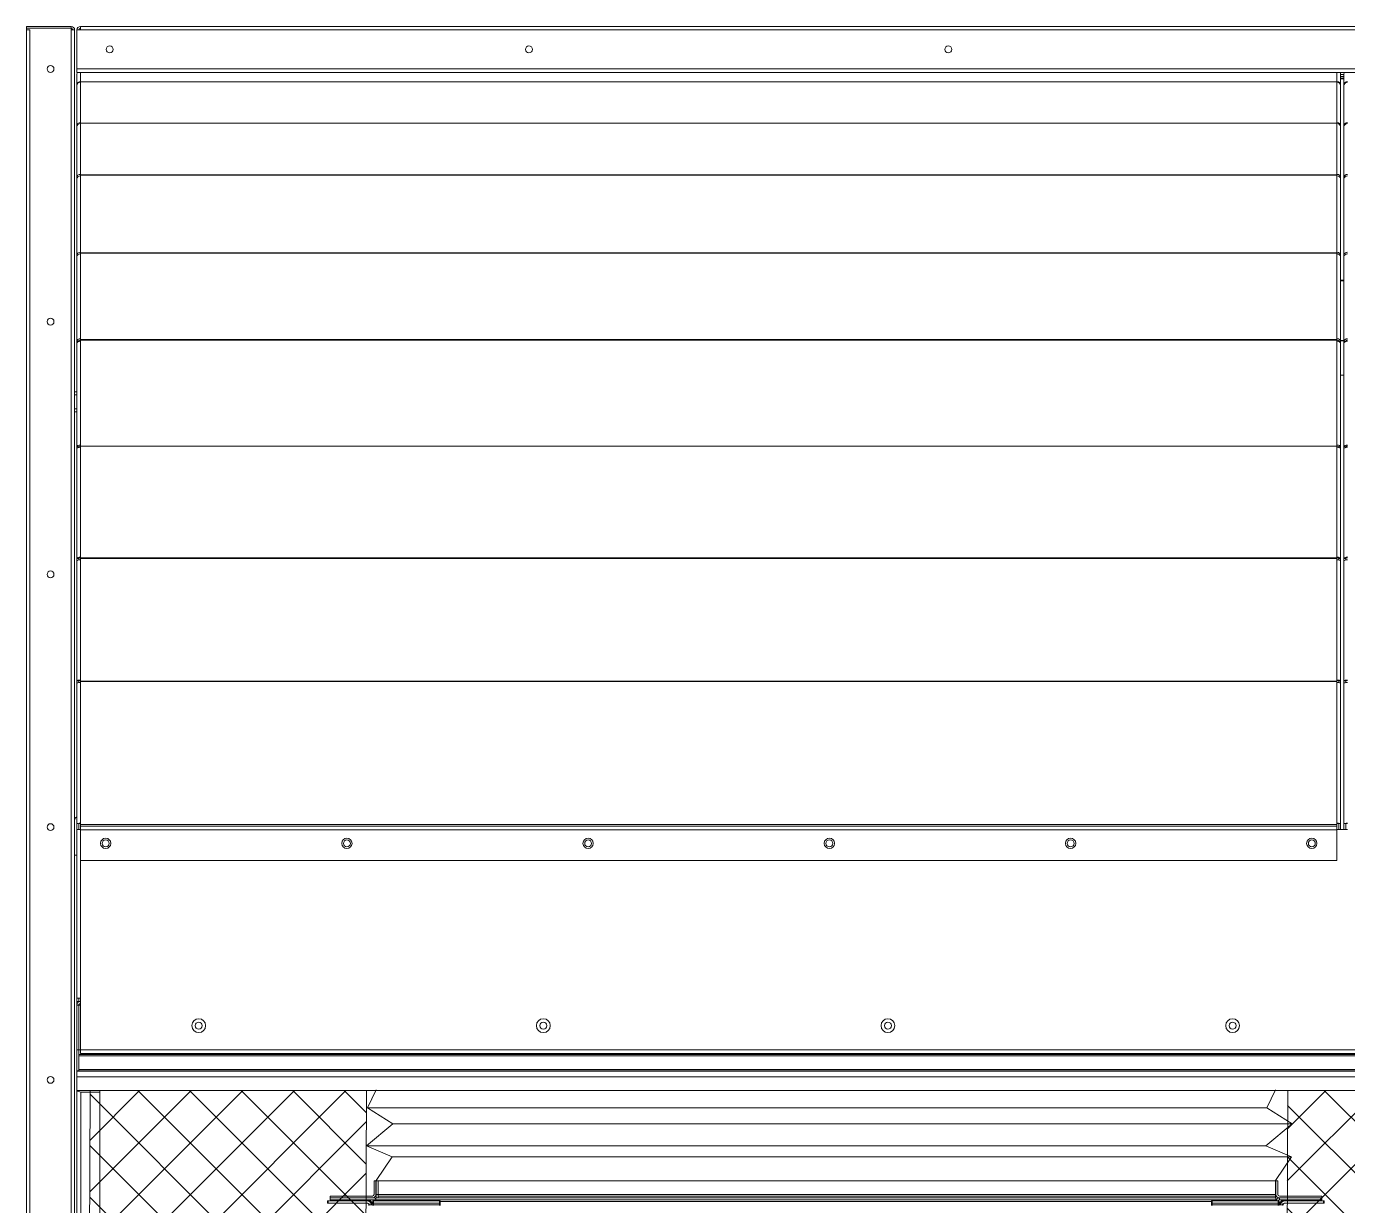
# Model space of a CAD drawing. Header units: millimetres. Extents: x 1416 to 30823, y 990 to 21785.
# Drawn here: x 20421 to 21571, y 10547 to 11573 of the extents above; entities that cross this region are included whole.
import ezdxf

# ---------------------------------------------------------------- set-up
doc = ezdxf.new("R2010")
doc.units = ezdxf.units.MM
pattern_1 = [(45, (-804834.448, -424424.915), (-22.4506403, 22.4506403), []), (135, (-804834.448, -424424.915), (-22.4506403, -22.4506403), [])]

# ---------------------------------------------------------------- blocks, each defined once
blk = doc.blocks.new('3753456')
at = {"color": 0, "lineweight": 5}
for p, q in [((337590.2, 91235.5), (337597.8, 91251)), ((337612.3, 91221.4), (337590.2, 91235.5)), ((337589.4, 91202.2), (337612.3, 91221.4)), ((337611.6, 91192.6), (337589.4, 91202.2)), ((337597.8, 91172), (337611.6, 91192.6))]:
    blk.add_line(p, q, dxfattribs=at)
blk = doc.blocks.new('45735')
at = {"color": 0, "lineweight": 5}
for p, q in [((339300, 91099.7), (338517, 91099.7)), ((338539.1, 91085.6), (339322.1, 91085.6)), ((338516.2, 91066.4), (339299.2, 91066.4)), ((339321.4, 91056.8), (338538.4, 91056.8))]:
    blk.add_line(p, q, dxfattribs=at)
for p in [(926.8, -135.8), (1709.8, -135.8)]:
    blk.add_blockref('3753456', p, dxfattribs=at)
blk = doc.blocks.new('2')
at = {"lineweight": 5}
h = blk.add_hatch(dxfattribs=at)
h.set_pattern_fill('ANSI37', scale=10)
h.set_pattern_definition(pattern_1)
h.paths.add_polyline_path([(20708.4, 8724.6), (20716.8, 10646.8), (20476.2, 10646.8), (20467.7, 8724.6)])
h = blk.add_hatch(dxfattribs=at)
h.set_pattern_fill('ANSI37', scale=10)
h.set_pattern_definition(pattern_1)
h.paths.add_polyline_path([(22022.6, 8724.6), (22031, 10646.8), (21518.6, 10646.8), (21510.2, 8724.6)])
at = {"color": 7, "lineweight": 20, "ltscale": 0.000888889}
for p, q in [((20420.6, 11573), (20420.6, 11571.4)), ((20459.5, 11573), (20459.5, 11571.4)), ((20466.2, 11298.9), (20464.6, 11298.9)), ((21563, 11298.9), (21564.6, 11298.9)), ((21569.2, 11298.9), (21567.6, 11298.9)), ((20466.2, 11206.9), (20464.6, 11206.9)), ((21563, 11206.9), (21564.6, 11206.9)), ((21569.2, 11206.9), (21567.6, 11206.9)), ((20466.2, 11109.8), (20464.6, 11109.8)), ((21563, 11109.8), (21564.6, 11109.8)), ((21569.2, 11109.8), (21567.6, 11109.8)), ((20466.2, 11003.3), (20464.6, 11003.3)), ((21563, 11003.3), (21564.6, 11003.3)), ((21569.2, 11003.3), (21567.6, 11003.3)), ((20464.6, 10724.2), (20464.6, 10722.6)), ((20464.6, 10721.1), (20466.2, 10721.1)), ((20464.6, 10682.2), (20466.2, 10682.2)), ((20464.6, 10682.2), (20466.2, 10682.2)), ((20464.6, 10663.8), (20466.2, 10663.8)), ((20724.9, 10568.2), (20723.3, 10568.2)), ((21508.3, 10568.2), (21509.9, 10568.2)), ((20684.9, 10554.8), (20684.9, 10553.2)), ((20684.9, 10553.2), (20684.9, 10551.6)), ((20723.3, 10551.6), (20724.9, 10551.6)), ((20724.9, 10551.6), (20724.9, 10553.2)), ((20726.7, 10554.8), (20726.7, 10553.2)), ((21508.1, 10554.8), (21508.1, 10553.2)), ((21508.3, 10551.6), (21508.3, 10553.2)), ((21511.4, 10553.2), (21511.4, 10551.6)), ((21548.3, 10554.8), (21548.3, 10553.2)), ((21548.3, 10551.6), (21548.3, 10553.2))]:
    blk.add_line(p, q, dxfattribs=at)
at = {"color": 7, "lineweight": 20, "ltscale": 0.021611}
for p, q in [((20420.6, 11573), (20459.5, 11573)), ((20420.6, 11571.4), (20459.5, 11571.4)), ((20464.6, 10721.1), (20464.6, 10682.2)), ((20466.2, 10682.2), (20466.2, 10721.1))]:
    blk.add_line(p, q, dxfattribs=at)
at = {"color": 7, "lineweight": 20, "ltscale": 0.000833333}
for p, q in [((20420.6, 11569.9), (20420.6, 11571.4)), ((20459.5, 11571.4), (20459.5, 11569.9)), ((20466.2, 10721.1), (20467.7, 10721.1)), ((20467.7, 10682.2), (20466.2, 10682.2)), ((20722.3, 10548.6), (20722.3, 10547.1)), ((20722.8, 10548.6), (20722.8, 10547.1)), ((20726.7, 10554.8), (20726.7, 10556.3)), ((20780.3, 10548.6), (20780.3, 10547.1)), ((20780.8, 10548.6), (20780.8, 10547.1)), ((21452.4, 10548.6), (21452.4, 10547.1)), ((21452.9, 10548.6), (21452.9, 10547.1)), ((21508.1, 10554.8), (21508.1, 10556.3)), ((21509.9, 10553.2), (21511.4, 10553.2)), ((21510.4, 10548.6), (21510.4, 10547.1)), ((21510.9, 10548.6), (21510.9, 10547.1))]:
    blk.add_line(p, q, dxfattribs=at)
at = {"color": 7, "lineweight": 20, "ltscale": 0.000566703}
blk.add_line((20466.6, 11570.9), (20466.6, 11569.9), dxfattribs=at)
at = {"color": 7, "lineweight": 20}
for p, q in [((23073.5, 11573), (20467.7, 11573)), ((20420.6, 8728.1), (20420.6, 11569.9)), ((20423.7, 8728.1), (20423.7, 11569.9)), ((20459.5, 8728.1), (20459.5, 11569.9)), ((20462.6, 8728.1), (20462.6, 11569.9)), ((23073.5, 11569.9), (20467.7, 11569.9)), ((23076.6, 11536.1), (20464.6, 11536.1)), ((23076.6, 11533), (20464.6, 11533)), ((20467.7, 11524.9), (21561.5, 11524.9)), ((20467.7, 11524.7), (21561.5, 11524.7)), ((20467.7, 11488.9), (21561.5, 11488.9)), ((20467.7, 11488.8), (21561.5, 11488.8)), ((20467.7, 11443.8), (21561.5, 11443.8)), ((20467.7, 11443.4), (21561.5, 11443.4)), ((20467.7, 11375.8), (21561.5, 11375.8)), ((20467.7, 11375.6), (21561.5, 11375.6)), ((20467.7, 11300.4), (21561.5, 11300.4)), ((20467.7, 11299.9), (21561.5, 11299.9)), ((20467.7, 11207.7), (21561.5, 11207.7)), ((20467.7, 11207.5), (21561.5, 11207.5)), ((20467.7, 11110.4), (21561.5, 11110.4)), ((20467.7, 11109.7), (21561.5, 11109.7)), ((20467.7, 11003.1), (21561.5, 11003.1)), ((20467.7, 11002.8), (21561.5, 11002.8)), ((21561.5, 10878.2), (20467.7, 10878.2)), ((20467.7, 10876.9), (21561.5, 10876.9)), ((20467.7, 10873.8), (21561.5, 10873.8)), ((20467.7, 10846.9), (21561.5, 10846.9)), ((23075, 10678.1), (20466.2, 10678.1)), ((23075, 10677), (20466.2, 10677)), ((20467.7, 10682.2), (23073.5, 10682.2)), ((20467.7, 10679.1), (23073.5, 10679.1)), ((23076.6, 10663.6), (20464.6, 10663.6)), ((20466.2, 10664.9), (23075, 10664.9)), ((20466.2, 10663.9), (23075, 10663.9)), ((23076.6, 10658.7), (20464.6, 10658.7)), ((20464.6, 10646.8), (23076.6, 10646.8))]:
    blk.add_line(p, q, dxfattribs=at)
at = {"color": 7, "lineweight": 20, "ltscale": 0.001722}
for p, q in [((20467.7, 11569.9), (20467.7, 11573)), ((20420.6, 11569.9), (20423.7, 11569.9)), ((20420.6, 11569.9), (20423.7, 11569.9)), ((20462.6, 11569.9), (20459.5, 11569.9)), ((20467.7, 11569.9), (20464.6, 11569.9)), ((20464.6, 11536.1), (20464.6, 11533)), ((20464.6, 10873.9), (20467.7, 10873.9)), ((20467.7, 10873.8), (20467.7, 10876.9)), ((21561.5, 10873.8), (21561.5, 10876.9)), ((20464.6, 10727.2), (20467.7, 10727.2)), ((20467.7, 10679.1), (20467.7, 10682.2)), ((20725.1, 10556.3), (20725.1, 10553.2))]:
    blk.add_line(p, q, dxfattribs=at)
at = {"color": 7, "lineweight": 20, "ltscale": 0.018778}
blk.add_line((20464.6, 11536.1), (20464.6, 11569.9), dxfattribs=at)
at = {"color": 7, "lineweight": 20, "ltscale": 4.85923e-05}
blk.add_line((20464.6, 11531.6), (20464.6, 11531.7), dxfattribs=at)
at = {"color": 7, "lineweight": 20, "ltscale": 0.005416}
for p, q in [((20464.6, 11521.9), (20464.6, 11531.6)), ((21564.6, 11531.6), (21564.6, 11521.9)), ((21567.6, 11521.9), (21567.6, 11531.6))]:
    blk.add_line(p, q, dxfattribs=at)
at = {"color": 7, "lineweight": 20, "ltscale": 0.004468}
for p, q in [((20467.7, 11525), (20467.7, 11533)), ((21561.5, 11533), (21561.5, 11525))]:
    blk.add_line(p, q, dxfattribs=at)
at = {"color": 7, "lineweight": 20, "ltscale": 5.06378e-05}
for p, q in [((20467.7, 11525), (20467.7, 11524.9)), ((21561.5, 11525), (21561.5, 11524.9))]:
    blk.add_line(p, q, dxfattribs=at)
at = {"color": 7, "lineweight": 20, "ltscale": 8.68979e-05}
for p, q in [((20467.7, 11524.7), (20467.7, 11524.9)), ((21561.5, 11524.7), (21561.5, 11524.9))]:
    blk.add_line(p, q, dxfattribs=at)
at = {"color": 7, "lineweight": 20, "ltscale": 0.000182321}
for p, q in [((20467.7, 11524.4), (20467.7, 11524.7)), ((21561.5, 11524.4), (21561.5, 11524.7))]:
    blk.add_line(p, q, dxfattribs=at)
at = {"color": 7, "lineweight": 20, "ltscale": 0.019501}
for p, q in [((20467.7, 11489.3), (20467.7, 11524.4)), ((21561.5, 11524.4), (21561.5, 11489.3)), ((20464.6, 11486.3), (20464.6, 11521.4)), ((21564.6, 11521.4), (21564.6, 11486.3)), ((21567.6, 11486.3), (21567.6, 11521.4))]:
    blk.add_line(p, q, dxfattribs=at)
at = {"color": 7, "lineweight": 20, "ltscale": 5.01906e-05}
blk.add_line((21564.6, 11531.6), (21564.6, 11531.7), dxfattribs=at)
at = {"color": 7, "lineweight": 20, "ltscale": 0.001667}
for p, q in [((21564.6, 11531), (21567.6, 11531)), ((21567.6, 11529.5), (21564.6, 11529.5)), ((21567.6, 11527.9), (21564.6, 11527.9)), ((21564.6, 11527.4), (21567.6, 11527.4)), ((21564.6, 11352), (21567.6, 11352)), ((21564.6, 11351.4), (21567.6, 11351.4)), ((21564.6, 11299.6), (21567.6, 11299.6)), ((21564.6, 11299.3), (21567.6, 11299.3)), ((21564.6, 11269.4), (21567.6, 11269.4))]:
    blk.add_line(p, q, dxfattribs=at)
at = {"color": 7, "lineweight": 20, "ltscale": 4.85922e-05}
blk.add_line((21567.6, 11531.6), (21567.6, 11531.7), dxfattribs=at)
at = {"color": 7, "lineweight": 20, "ltscale": 1.77131e-05}
for p, q in [((20464.7, 11521.9), (20464.6, 11521.9)), ((21567.7, 11521.9), (21567.6, 11521.9))]:
    blk.add_line(p, q, dxfattribs=at)
at = {"color": 7, "lineweight": 20, "ltscale": 0.000231544}
for p, q in [((20464.6, 11521.4), (20464.6, 11521.9)), ((21567.6, 11521.4), (21567.6, 11521.9))]:
    blk.add_line(p, q, dxfattribs=at)
at = {"color": 7, "lineweight": 20, "ltscale": 1.77147e-05}
blk.add_line((21564.6, 11521.9), (21564.6, 11521.9), dxfattribs=at)
at = {"color": 7, "lineweight": 20, "ltscale": 0.020143}
blk.add_line((21564.6, 11485.6), (21564.6, 11521.9), dxfattribs=at)
at = {"color": 7, "lineweight": 20, "ltscale": 5.95226e-05}
for p, q in [((20464.7, 11486.3), (20464.6, 11486.3)), ((21567.7, 11486.3), (21567.6, 11486.3))]:
    blk.add_line(p, q, dxfattribs=at)
at = {"color": 7, "lineweight": 20, "ltscale": 0.000407996}
for p, q in [((20464.6, 11485.6), (20464.6, 11486.3)), ((21567.6, 11485.6), (21567.6, 11486.3))]:
    blk.add_line(p, q, dxfattribs=at)
at = {"color": 7, "lineweight": 20, "ltscale": 0.024554}
for p, q in [((20464.6, 11441.4), (20464.6, 11485.6)), ((20467.7, 11444.2), (20467.7, 11488.4)), ((21561.5, 11488.4), (21561.5, 11444.2)), ((21564.6, 11485.6), (21564.6, 11441.4)), ((21567.6, 11441.4), (21567.6, 11485.6))]:
    blk.add_line(p, q, dxfattribs=at)
at = {"color": 7, "lineweight": 20, "ltscale": 0.000181183}
for p, q in [((20467.7, 11488.9), (20467.7, 11489.3)), ((21561.5, 11488.9), (21561.5, 11489.3))]:
    blk.add_line(p, q, dxfattribs=at)
at = {"color": 7, "lineweight": 20, "ltscale": 5.76158e-05}
for p, q in [((20467.7, 11488.8), (20467.7, 11488.9)), ((21561.5, 11488.8), (21561.5, 11488.9))]:
    blk.add_line(p, q, dxfattribs=at)
at = {"color": 7, "lineweight": 20, "ltscale": 0.000228135}
for p, q in [((20467.7, 11488.4), (20467.7, 11488.8)), ((21561.5, 11488.4), (21561.5, 11488.8))]:
    blk.add_line(p, q, dxfattribs=at)
at = {"color": 7, "lineweight": 20, "ltscale": 5.95243e-05}
blk.add_line((21564.5, 11486.3), (21564.6, 11486.3), dxfattribs=at)
at = {"color": 7, "lineweight": 20, "ltscale": 0.019078}
blk.add_line((21564.6, 11452), (21564.6, 11486.3), dxfattribs=at)
at = {"color": 7, "lineweight": 20, "ltscale": 0.000229568}
for p, q in [((20467.7, 11443.8), (20467.7, 11444.2)), ((21561.5, 11443.8), (21561.5, 11444.2))]:
    blk.add_line(p, q, dxfattribs=at)
at = {"color": 7, "lineweight": 20, "ltscale": 0.000214269}
for p, q in [((20467.7, 11443.4), (20467.7, 11443.8)), ((21561.5, 11443.4), (21561.5, 11443.8))]:
    blk.add_line(p, q, dxfattribs=at)
at = {"color": 7, "lineweight": 20, "ltscale": 0.000162064}
for p, q in [((20464.9, 11441.4), (20464.6, 11441.4)), ((21564.3, 11441.4), (21564.6, 11441.4)), ((21567.9, 11441.4), (21567.6, 11441.4))]:
    blk.add_line(p, q, dxfattribs=at)
at = {"color": 7, "lineweight": 20, "ltscale": 0.000573504}
for p, q in [((20464.6, 11440.4), (20464.6, 11441.4)), ((21567.6, 11440.4), (21567.6, 11441.4))]:
    blk.add_line(p, q, dxfattribs=at)
at = {"color": 7, "lineweight": 20, "ltscale": 0.036885}
for p, q in [((20464.6, 11374), (20464.6, 11440.4)), ((20467.7, 11376.4), (20467.7, 11442.8)), ((21561.5, 11442.8), (21561.5, 11376.4)), ((21564.6, 11440.4), (21564.6, 11374)), ((21567.6, 11374), (21567.6, 11440.4))]:
    blk.add_line(p, q, dxfattribs=at)
at = {"color": 7, "lineweight": 20, "ltscale": 0.000344851}
for p, q in [((20467.7, 11442.8), (20467.7, 11443.4)), ((21561.5, 11442.8), (21561.5, 11443.4))]:
    blk.add_line(p, q, dxfattribs=at)
at = {"color": 7, "lineweight": 20, "ltscale": 0.017676}
blk.add_line((21564.6, 11409.6), (21564.6, 11441.4), dxfattribs=at)
at = {"color": 7, "lineweight": 20, "ltscale": 0.000342699}
for p, q in [((20467.7, 11375.8), (20467.7, 11376.4)), ((21561.5, 11375.8), (21561.5, 11376.4))]:
    blk.add_line(p, q, dxfattribs=at)
at = {"color": 7, "lineweight": 20, "ltscale": 0.000101871}
for p, q in [((20467.7, 11375.6), (20467.7, 11375.8)), ((21561.5, 11375.6), (21561.5, 11375.8))]:
    blk.add_line(p, q, dxfattribs=at)
at = {"color": 7, "lineweight": 20, "ltscale": 0.00038102}
for p, q in [((20467.7, 11375.6), (20467.7, 11374.9)), ((21561.5, 11375.6), (21561.5, 11374.9))]:
    blk.add_line(p, q, dxfattribs=at)
at = {"color": 7, "lineweight": 20, "ltscale": 0.041009}
for p, q in [((20467.7, 11301.1), (20467.7, 11374.9)), ((21561.5, 11374.9), (21561.5, 11301.1)), ((20464.6, 11298.9), (20464.6, 11372.7)), ((21564.6, 11372.7), (21564.6, 11298.9)), ((21567.6, 11298.9), (21567.6, 11372.7))]:
    blk.add_line(p, q, dxfattribs=at)
at = {"color": 7, "lineweight": 20, "ltscale": 0.000315481}
for p, q in [((20465.2, 11374), (20464.6, 11374)), ((21564.1, 11374), (21564.6, 11374)), ((21568.2, 11374), (21567.6, 11374))]:
    blk.add_line(p, q, dxfattribs=at)
at = {"color": 7, "lineweight": 20, "ltscale": 0.000722932}
for p, q in [((20464.6, 11372.7), (20464.6, 11374)), ((21567.6, 11372.7), (21567.6, 11374))]:
    blk.add_line(p, q, dxfattribs=at)
at = {"color": 7, "lineweight": 20, "ltscale": 0.015571}
blk.add_line((21564.6, 11346), (21564.6, 11374), dxfattribs=at)
at = {"color": 7, "lineweight": 20, "ltscale": 0.000852754}
for p, q in [((20464.6, 11297.3), (20464.6, 11298.9)), ((21567.6, 11297.3), (21567.6, 11298.9))]:
    blk.add_line(p, q, dxfattribs=at)
at = {"color": 7, "lineweight": 20, "ltscale": 0.050238}
for p, q in [((20464.6, 11206.9), (20464.6, 11297.3)), ((20467.7, 11208.6), (20467.7, 11299)), ((21561.5, 11299), (21561.5, 11208.6)), ((21564.6, 11297.3), (21564.6, 11206.9)), ((21567.6, 11206.9), (21567.6, 11297.3))]:
    blk.add_line(p, q, dxfattribs=at)
at = {"color": 7, "lineweight": 20, "ltscale": 3.37381e-05}
for p, q in [((20466.2, 11298.8), (20466.2, 11298.9)), ((21563, 11298.8), (21563, 11298.9)), ((21569.2, 11298.8), (21569.2, 11298.9))]:
    blk.add_line(p, q, dxfattribs=at)
at = {"color": 7, "lineweight": 20, "ltscale": 0.000383413}
for p, q in [((20467.7, 11301.1), (20467.7, 11300.4)), ((21561.5, 11301.1), (21561.5, 11300.4))]:
    blk.add_line(p, q, dxfattribs=at)
at = {"color": 7, "lineweight": 20, "ltscale": 0.000318226}
for p, q in [((20467.7, 11299.9), (20467.7, 11300.4)), ((21561.5, 11299.9), (21561.5, 11300.4))]:
    blk.add_line(p, q, dxfattribs=at)
at = {"color": 7, "lineweight": 20, "ltscale": 0.000469699}
for p, q in [((20467.7, 11299.9), (20467.7, 11299)), ((21561.5, 11299.9), (21561.5, 11299))]:
    blk.add_line(p, q, dxfattribs=at)
at = {"color": 7, "lineweight": 20, "ltscale": 0.000523852}
blk.add_line((21561.5, 11300), (21561.5, 11299), dxfattribs=at)
at = {"color": 7, "lineweight": 20, "ltscale": 0.01323}
blk.add_line((21564.6, 11275), (21564.6, 11298.9), dxfattribs=at)
at = {"color": 7, "lineweight": 20, "ltscale": 0.001111}
for p, q in [((20464.6, 11255), (20462.6, 11255)), ((20464.6, 11237.6), (20462.6, 11237.6)), ((20462.6, 10851.6), (20464.6, 10851.6)), ((20682.8, 10548.6), (20682.8, 10550.6)), ((20683.3, 10548.6), (20683.3, 10550.6)), ((20722.3, 10548.6), (20722.3, 10550.6)), ((20722.8, 10548.6), (20722.8, 10550.6)), ((20780.3, 10548.6), (20780.3, 10550.6)), ((20780.8, 10548.6), (20780.8, 10550.6)), ((21452.4, 10548.6), (21452.4, 10550.6)), ((21452.9, 10548.6), (21452.9, 10550.6)), ((21510.4, 10548.6), (21510.4, 10550.6)), ((21510.9, 10548.6), (21510.9, 10550.6)), ((21549.9, 10548.6), (21549.9, 10550.6)), ((21550.4, 10548.6), (21550.4, 10550.6))]:
    blk.add_line(p, q, dxfattribs=at)
at = {"color": 7, "lineweight": 20, "ltscale": 0.000958765}
for p, q in [((20464.6, 11205.2), (20464.6, 11206.9)), ((21567.6, 11205.2), (21567.6, 11206.9))]:
    blk.add_line(p, q, dxfattribs=at)
at = {"color": 7, "lineweight": 20, "ltscale": 0.052983}
for p, q in [((20464.6, 11109.8), (20464.6, 11205.2)), ((20467.7, 11111.2), (20467.7, 11206.6)), ((21561.5, 11206.6), (21561.5, 11111.2)), ((21564.6, 11205.2), (21564.6, 11109.8)), ((21567.6, 11109.8), (21567.6, 11205.2))]:
    blk.add_line(p, q, dxfattribs=at)
at = {"color": 7, "lineweight": 20, "ltscale": 0.000257803}
for p, q in [((20466.2, 11206.4), (20466.2, 11206.9)), ((21563, 11206.4), (21563, 11206.9)), ((21569.2, 11206.4), (21569.2, 11206.9))]:
    blk.add_line(p, q, dxfattribs=at)
at = {"color": 7, "lineweight": 20, "ltscale": 0.000466768}
for p, q in [((20467.7, 11208.6), (20467.7, 11207.7)), ((21561.5, 11208.6), (21561.5, 11207.7))]:
    blk.add_line(p, q, dxfattribs=at)
at = {"color": 7, "lineweight": 20, "ltscale": 0.000134994}
for p, q in [((20467.7, 11207.5), (20467.7, 11207.7)), ((21561.5, 11207.5), (21561.5, 11207.7))]:
    blk.add_line(p, q, dxfattribs=at)
at = {"color": 7, "lineweight": 20, "ltscale": 0.000492271}
for p, q in [((20467.7, 11207.5), (20467.7, 11206.6)), ((21561.5, 11207.5), (21561.5, 11206.6))]:
    blk.add_line(p, q, dxfattribs=at)
at = {"color": 7, "lineweight": 20, "ltscale": 0.000610792}
blk.add_line((21561.5, 11207.7), (21561.5, 11206.6), dxfattribs=at)
at = {"color": 7, "lineweight": 20, "ltscale": 0.010363}
blk.add_line((21564.6, 11188.2), (21564.6, 11206.9), dxfattribs=at)
at = {"color": 7, "lineweight": 20, "ltscale": 0.000495362}
for p, q in [((20467.7, 11111.2), (20467.7, 11110.4)), ((21561.5, 11111.2), (21561.5, 11110.4))]:
    blk.add_line(p, q, dxfattribs=at)
at = {"color": 7, "lineweight": 20, "ltscale": 0.000387411}
for p, q in [((20467.7, 11109.7), (20467.7, 11110.4)), ((21561.5, 11109.7), (21561.5, 11110.4))]:
    blk.add_line(p, q, dxfattribs=at)
at = {"color": 7, "lineweight": 20, "ltscale": 0.001012}
blk.add_line((21561.5, 11110.5), (21561.5, 11108.7), dxfattribs=at)
at = {"color": 7, "lineweight": 20, "ltscale": 0.001039}
for p, q in [((20464.6, 11107.9), (20464.6, 11109.8)), ((21567.6, 11107.9), (21567.6, 11109.8))]:
    blk.add_line(p, q, dxfattribs=at)
at = {"color": 7, "lineweight": 20, "ltscale": 0.058102}
for p, q in [((20464.6, 11003.3), (20464.6, 11107.9)), ((20467.7, 11004.1), (20467.7, 11108.7)), ((21561.5, 11108.7), (21561.5, 11004.1)), ((21564.6, 11107.9), (21564.6, 11003.3)), ((21567.6, 11003.3), (21567.6, 11107.9))]:
    blk.add_line(p, q, dxfattribs=at)
at = {"color": 7, "lineweight": 20, "ltscale": 0.000676388}
for p, q in [((20466.2, 11108.6), (20466.2, 11109.8)), ((21563, 11108.6), (21563, 11109.8)), ((21569.2, 11108.6), (21569.2, 11109.8))]:
    blk.add_line(p, q, dxfattribs=at)
at = {"color": 7, "lineweight": 20, "ltscale": 0.000543222}
for p, q in [((20467.7, 11109.7), (20467.7, 11108.7)), ((21561.5, 11109.7), (21561.5, 11108.7))]:
    blk.add_line(p, q, dxfattribs=at)
at = {"color": 7, "lineweight": 20, "ltscale": 0.007338}
blk.add_line((21564.6, 11096.6), (21564.6, 11109.8), dxfattribs=at)
at = {"color": 7, "lineweight": 20, "ltscale": 0.00109}
for p, q in [((20464.6, 11001.4), (20464.6, 11003.3)), ((21567.6, 11001.4), (21567.6, 11003.3))]:
    blk.add_line(p, q, dxfattribs=at)
at = {"color": 7, "lineweight": 20, "ltscale": 0.068058}
for p, q in [((20464.6, 10878.9), (20464.6, 11001.4)), ((20467.7, 10879.3), (20467.7, 11001.9)), ((21561.5, 11001.9), (21561.5, 10879.3)), ((21564.6, 11001.4), (21564.6, 10878.9)), ((21567.6, 10878.9), (21567.6, 11001.4))]:
    blk.add_line(p, q, dxfattribs=at)
at = {"color": 7, "lineweight": 20, "ltscale": 0.000861584}
for p, q in [((20466.2, 11001.8), (20466.2, 11003.3)), ((21563, 11001.8), (21563, 11003.3)), ((21569.2, 11001.8), (21569.2, 11003.3))]:
    blk.add_line(p, q, dxfattribs=at)
at = {"color": 7, "lineweight": 20, "ltscale": 0.000539832}
for p, q in [((20467.7, 11004.1), (20467.7, 11003.1)), ((21561.5, 11004.1), (21561.5, 11003.1))]:
    blk.add_line(p, q, dxfattribs=at)
at = {"color": 7, "lineweight": 20, "ltscale": 0.000153368}
for p, q in [((20467.7, 11002.8), (20467.7, 11003.1)), ((21561.5, 11002.8), (21561.5, 11003.1))]:
    blk.add_line(p, q, dxfattribs=at)
at = {"color": 7, "lineweight": 20, "ltscale": 0.00054973}
for p, q in [((20467.7, 11002.8), (20467.7, 11001.9)), ((21561.5, 11002.8), (21561.5, 11001.9))]:
    blk.add_line(p, q, dxfattribs=at)
at = {"color": 7, "lineweight": 20, "ltscale": 0.001029}
blk.add_line((21561.5, 11003.7), (21561.5, 11001.9), dxfattribs=at)
at = {"color": 7, "lineweight": 20, "ltscale": 0.004022}
blk.add_line((21564.6, 10996.1), (21564.6, 11003.3), dxfattribs=at)
at = {"color": 7, "lineweight": 20, "ltscale": 0.002779}
for p, q in [((20464.6, 10873.9), (20464.6, 10878.9)), ((20466.2, 10873.9), (20466.2, 10878.9)), ((21563, 10873.9), (21563, 10878.9)), ((21564.6, 10873.9), (21564.6, 10878.9)), ((21567.6, 10873.9), (21567.6, 10878.9)), ((21569.2, 10873.9), (21569.2, 10878.9))]:
    blk.add_line(p, q, dxfattribs=at)
at = {"color": 7, "lineweight": 20, "ltscale": 0.0815}
blk.add_line((20464.6, 10873.9), (20464.6, 10727.2), dxfattribs=at)
at = {"color": 7, "lineweight": 20, "ltscale": 0.000665626}
for p, q in [((20467.7, 10879.3), (20467.7, 10878.2)), ((21561.5, 10879.3), (21561.5, 10878.2))]:
    blk.add_line(p, q, dxfattribs=at)
at = {"color": 7, "lineweight": 20, "ltscale": 0.000707283}
for p, q in [((20467.7, 10878.2), (20467.7, 10876.9)), ((21561.5, 10878.2), (21561.5, 10876.9))]:
    blk.add_line(p, q, dxfattribs=at)
at = {"color": 7, "lineweight": 20, "ltscale": 0.014944}
for p, q in [((20467.7, 10873.8), (20467.7, 10846.9)), ((21561.5, 10846.9), (21561.5, 10873.8))]:
    blk.add_line(p, q, dxfattribs=at)
at = {"color": 7, "lineweight": 20, "ltscale": 0.002905}
blk.add_line((21561.5, 10879.1), (21561.5, 10873.9), dxfattribs=at)
at = {"color": 7, "lineweight": 20, "ltscale": 0.005111}
blk.add_line((21570.7, 10873.9), (21561.5, 10873.9), dxfattribs=at)
at = {"color": 7, "lineweight": 20, "ltscale": 0.0665}
blk.add_line((20467.7, 10846.9), (20467.7, 10727.2), dxfattribs=at)
at = {"color": 7, "lineweight": 20, "ltscale": 0.001669}
for p, q in [((20464.6, 10727.2), (20464.6, 10724.2)), ((20466.2, 10727.2), (20466.2, 10724.2))]:
    blk.add_line(p, q, dxfattribs=at)
at = {"color": 7, "lineweight": 20, "ltscale": 0.001703}
blk.add_line((20464.6, 10724.2), (20467.7, 10724.2), dxfattribs=at)
at = {"color": 7, "lineweight": 20, "ltscale": 0.000253866}
blk.add_line((20464.6, 10722.1), (20464.6, 10722.6), dxfattribs=at)
at = {"color": 7, "lineweight": 20, "ltscale": 0.000215038}
for p, q in [((20464.6, 10722.6), (20465, 10722.6)), ((21509.9, 10553.2), (21509.9, 10552.8))]:
    blk.add_line(p, q, dxfattribs=at)
at = {"color": 7, "lineweight": 20, "ltscale": 0.000100412}
blk.add_line((20464.6, 10722.1), (20464.8, 10722.1), dxfattribs=at)
at = {"color": 7, "lineweight": 20, "ltscale": 0.000558111}
blk.add_line((20464.6, 10722.1), (20464.6, 10721.1), dxfattribs=at)
at = {"color": 7, "lineweight": 20, "ltscale": 0.000598884}
blk.add_line((20466.6, 10722.1), (20467.7, 10722.1), dxfattribs=at)
at = {"color": 7, "lineweight": 20, "ltscale": 0.025}
blk.add_line((20467.7, 10727.2), (20467.7, 10682.2), dxfattribs=at)
at = {"color": 7, "lineweight": 20, "ltscale": 1.32337e-05}
blk.add_line((20467.7, 10722.6), (20467.7, 10722.6), dxfattribs=at)
at = {"color": 7, "lineweight": 20, "ltscale": 0.010219}
for p, q in [((20464.6, 10663.8), (20464.6, 10682.2)), ((20466.2, 10663.8), (20466.2, 10682.2))]:
    blk.add_line(p, q, dxfattribs=at)
at = {"color": 7, "lineweight": 20, "ltscale": 0.002255}
blk.add_line((20466.2, 10678.1), (20466.2, 10682.2), dxfattribs=at)
at = {"color": 7, "lineweight": 20, "ltscale": 0.000618098}
blk.add_line((20466.2, 10677), (20466.2, 10678.1), dxfattribs=at)
at = {"color": 7, "lineweight": 20, "ltscale": 0.006747}
blk.add_line((20466.2, 10677), (20466.2, 10664.9), dxfattribs=at)
at = {"color": 7, "lineweight": 20, "ltscale": 8.17598e-05}
blk.add_line((20464.6, 10663.6), (20464.6, 10663.8), dxfattribs=at)
at = {"color": 7, "lineweight": 20, "ltscale": 0.00275}
blk.add_line((20464.6, 10663.6), (20464.6, 10658.7), dxfattribs=at)
at = {"color": 7, "lineweight": 20, "ltscale": 0.000524657}
blk.add_line((20466.2, 10663.9), (20466.2, 10664.9), dxfattribs=at)
at = {"color": 7, "lineweight": 20, "ltscale": 0.00658}
blk.add_line((20464.6, 10658.7), (20464.6, 10646.8), dxfattribs=at)
at = {"color": 7, "lineweight": 20, "ltscale": 0.414571}
blk.add_line((20464.6, 10646.8), (20464.6, 9900.6), dxfattribs=at)
at = {"color": 7, "lineweight": 20, "ltscale": 2.39452e-05}
blk.add_line((20468.1, 10646.8), (20468.1, 10646.8), dxfattribs=at)
at = {"color": 7, "lineweight": 20, "ltscale": 0.009167}
for p, q in [((20484.6, 10646.8), (20468.1, 10646.8)), ((20484.6, 10645.4), (20468.1, 10645.4))]:
    blk.add_line(p, q, dxfattribs=at)
at = {"color": 7, "lineweight": 20, "ltscale": 0.415127}
for p, q in [((20468.1, 10645.4), (20468.1, 9898.2)), ((20484.6, 9898.2), (20484.6, 10645.4))]:
    blk.add_line(p, q, dxfattribs=at)
at = {"color": 7, "lineweight": 20, "ltscale": 0.000773611}
blk.add_line((20484.6, 10645.4), (20484.6, 10646.8), dxfattribs=at)
at = {"color": 7, "lineweight": 20, "ltscale": 0.006611}
for p, q in [((20723.3, 10568.2), (20723.3, 10556.3)), ((20724.9, 10568.2), (20724.9, 10556.3)), ((20725.1, 10568.2), (20725.1, 10556.3)), ((20726.7, 10556.3), (20726.7, 10568.2)), ((21508.1, 10568.2), (21508.1, 10556.3)), ((21508.3, 10556.3), (21508.3, 10568.2)), ((21509.9, 10556.3), (21509.9, 10568.2))]:
    blk.add_line(p, q, dxfattribs=at)
at = {"color": 7, "lineweight": 20, "ltscale": 0.000888639}
for p, q in [((20726.7, 10568.2), (20725.1, 10568.2)), ((20726.7, 10556.3), (20725.1, 10556.3))]:
    blk.add_line(p, q, dxfattribs=at)
at = {"color": 7, "lineweight": 20, "ltscale": 0.434111}
for p, q in [((20726.7, 10568.2), (21508.1, 10568.2)), ((20726.7, 10556.3), (21508.1, 10556.3)), ((20726.7, 10554.8), (21508.1, 10554.8)), ((20726.7, 10553.2), (21508.1, 10553.2))]:
    blk.add_line(p, q, dxfattribs=at)
at = {"color": 7, "lineweight": 20, "ltscale": 0.019167}
for p, q in [((20682.8, 10550.6), (20717.3, 10550.6)), ((20682.8, 10548.6), (20717.3, 10548.6)), ((20683.3, 10550.6), (20717.8, 10550.6)), ((20683.3, 10548.6), (20717.8, 10548.6)), ((21549.9, 10550.6), (21515.4, 10550.6)), ((21549.9, 10548.6), (21515.4, 10548.6)), ((21550.4, 10550.6), (21515.9, 10550.6)), ((21550.4, 10548.6), (21515.9, 10548.6))]:
    blk.add_line(p, q, dxfattribs=at)
at = {"color": 7, "lineweight": 20, "ltscale": 0.0205}
for p, q in [((20684.9, 10554.8), (20721.8, 10554.8)), ((20684.9, 10553.2), (20721.8, 10553.2)), ((21511.4, 10554.8), (21548.3, 10554.8)), ((21511.4, 10553.2), (21548.3, 10553.2)), ((21511.4, 10553.2), (21548.3, 10553.2)), ((21511.4, 10551.6), (21548.3, 10551.6))]:
    blk.add_line(p, q, dxfattribs=at)
at = {"color": 7, "lineweight": 20, "ltscale": 0.021333}
for p, q in [((20684.9, 10553.2), (20723.3, 10553.2)), ((20723.3, 10551.6), (20684.9, 10551.6))]:
    blk.add_line(p, q, dxfattribs=at)
at = {"color": 7, "lineweight": 20, "ltscale": 0.000794473}
blk.add_line((20717.9, 10550.6), (20719.3, 10550.6), dxfattribs=at)
at = {"color": 7, "lineweight": 20, "ltscale": 0.00135}
blk.add_line((20717.9, 10550.6), (20720.3, 10550.6), dxfattribs=at)
at = {"color": 7, "lineweight": 20, "ltscale": 0.001944}
for p, q in [((20718.8, 10547.1), (20722.3, 10547.1)), ((21514.4, 10547.1), (21510.9, 10547.1))]:
    blk.add_line(p, q, dxfattribs=at)
at = {"color": 7, "lineweight": 20, "ltscale": 0.000277762}
for p, q in [((20718.8, 10546.6), (20718.8, 10547.1)), ((21514.4, 10546.6), (21514.4, 10547.1))]:
    blk.add_line(p, q, dxfattribs=at)
at = {"color": 7, "lineweight": 20, "ltscale": 0.000187402}
blk.add_line((20719.3, 10550.6), (20719.3, 10550.3), dxfattribs=at)
at = {"color": 7, "lineweight": 20, "ltscale": 0.000583596}
blk.add_line((20720.3, 10550.6), (20720.3, 10549.5), dxfattribs=at)
at = {"color": 7, "lineweight": 20, "ltscale": 0.032222}
for p, q in [((20722.3, 10550.6), (20780.3, 10550.6)), ((20722.3, 10548.6), (20780.3, 10548.6)), ((20722.3, 10547.1), (20780.3, 10547.1)), ((20722.8, 10550.6), (20780.8, 10550.6)), ((20722.8, 10548.6), (20780.8, 10548.6)), ((20722.8, 10547.1), (20780.8, 10547.1)), ((21510.4, 10550.6), (21452.4, 10550.6)), ((21510.4, 10548.6), (21452.4, 10548.6)), ((21510.4, 10547.1), (21452.4, 10547.1)), ((21510.9, 10550.6), (21452.9, 10550.6)), ((21510.9, 10548.6), (21452.9, 10548.6)), ((21510.9, 10547.1), (21452.9, 10547.1))]:
    blk.add_line(p, q, dxfattribs=at)
at = {"color": 7, "lineweight": 20, "ltscale": 0.000277763}
for p, q in [((20722.3, 10546.6), (20722.3, 10547.1)), ((20722.8, 10546.6), (20722.8, 10547.1)), ((20780.3, 10546.6), (20780.3, 10547.1)), ((20780.8, 10546.6), (20780.8, 10547.1)), ((21452.4, 10546.6), (21452.4, 10547.1)), ((21452.9, 10546.6), (21452.9, 10547.1)), ((21510.4, 10546.6), (21510.4, 10547.1)), ((21510.9, 10546.6), (21510.9, 10547.1))]:
    blk.add_line(p, q, dxfattribs=at)
at = {"color": 7, "lineweight": 20, "ltscale": 0.000555547}
for p, q in [((20723.3, 10550.6), (20723.3, 10551.6)), ((20724.9, 10551.6), (20724.9, 10550.6)), ((20773.3, 10551.6), (20773.3, 10550.6)), ((21467.9, 10550.6), (21467.9, 10551.6)), ((21508.3, 10551.6), (21508.3, 10550.6))]:
    blk.add_line(p, q, dxfattribs=at)
at = {"color": 7, "lineweight": 20, "ltscale": 0.435222}
for p, q in [((21508.3, 10553.2), (20724.9, 10553.2)), ((21508.3, 10551.6), (20724.9, 10551.6))]:
    blk.add_line(p, q, dxfattribs=at)
at = {"color": 7, "lineweight": 20, "ltscale": 0.026889}
blk.add_line((20724.9, 10551.6), (20773.3, 10551.6), dxfattribs=at)
at = {"color": 7, "lineweight": 20, "ltscale": 0.432889}
blk.add_line((20727, 10551.6), (21506.2, 10551.6), dxfattribs=at)
at = {"color": 7, "lineweight": 20, "ltscale": 0.373111}
blk.add_line((21452.4, 10550.1), (20780.8, 10550.1), dxfattribs=at)
at = {"color": 7, "lineweight": 20, "ltscale": 0.022444}
blk.add_line((21467.9, 10551.6), (21508.3, 10551.6), dxfattribs=at)
at = {"color": 7, "lineweight": 20, "ltscale": 1.33788e-05}
blk.add_line((21511.4, 10551.6), (21511.4, 10551.6), dxfattribs=at)
at = {"color": 7, "lineweight": 20, "ltscale": 0.000582846}
blk.add_line((21512.9, 10550.6), (21512.9, 10549.5), dxfattribs=at)
at = {"color": 7, "lineweight": 20, "ltscale": 0.001349}
blk.add_line((21515.3, 10550.6), (21512.9, 10550.6), dxfattribs=at)
at = {"color": 7, "lineweight": 20, "ltscale": 0.000187053}
blk.add_line((21513.9, 10550.6), (21513.9, 10550.3), dxfattribs=at)
at = {"color": 7, "lineweight": 20, "ltscale": 0.000793738}
blk.add_line((21515.3, 10550.6), (21513.9, 10550.6), dxfattribs=at)
at = {"color": 0, "lineweight": 20}
for points in [[(20476.2, 10646.8), (20716.8, 10646.8), (20708.4, 8724.6), (20467.7, 8724.6)], [(21518.6, 10646.8), (22031, 10646.8), (22022.6, 8724.6), (21510.2, 8724.6)]]:
    blk.add_lwpolyline(points, close=True, dxfattribs=at)
at = {"color": 7, "lineweight": 20}
for centre, radius in [((20493.1, 11553), 3), ((20858.1, 11553), 3), ((21223.1, 11553), 3), ((20441.6, 11536), 3), ((20441.6, 11316), 3), ((20441.6, 11096), 3), ((20441.6, 10876), 3), ((20489.6, 10861.9), 4.5), ((20489.6, 10861.9), 3), ((20699.6, 10861.9), 4.5), ((20699.6, 10861.9), 3), ((20909.6, 10861.9), 4.5), ((20909.6, 10861.9), 3), ((21119.6, 10861.9), 4.5), ((21119.6, 10861.9), 3), ((21329.6, 10861.9), 4.5), ((21329.6, 10861.9), 3), ((21539.6, 10861.9), 4.5), ((21539.6, 10861.9), 3), ((20570.6, 10703.2), 6), ((20870.6, 10703.2), 6), ((21170.6, 10703.2), 6), ((21470.6, 10703.2), 6), ((20570.6, 10703.2), 3), ((20870.6, 10703.2), 3), ((21170.6, 10703.2), 3), ((21470.6, 10703.2), 3), ((20441.6, 10656), 3)]:
    blk.add_circle(centre, radius, dxfattribs=at)
for centre, radius, start, end in [((20459.5, 11569.9), 3.1, 0, 90), ((20459.5, 11569.9), 1.5, 0, 90), ((20459.1, 11569.5), 1.5, 15.466, 74.5988), ((20467.7, 11569.9), 3.1, 90, 180), ((20467.7, 11569.9), 1.5, 90, 180), ((20459.1, 11569.5), 3.5, 0, 0.5932), ((20467.7, 11534.1), 3.1, 200.7836, 202.6686), ((20459.1, 11336.5), 3.5, 359.4068, 0), ((21561.5, 11338.2), 3.1, 0, 0.8218), ((20459.5, 11327.9), 3.1, 0, 0.6302), ((21561.5, 11115.3), 3.1, 0, 0.7204), ((20467.7, 10721.1), 3.1, 90, 180), ((20467.7, 10721.1), 1.5, 90, 180), ((20717.3, 10547.1), 3.5, 0, 90), ((20717.3, 10547.1), 1.5, 0, 90), ((20717.8, 10547.1), 3.5, 0, 90), ((20717.8, 10547.1), 1.5, 0, 90), ((20718.8, 10547.1), 3.5, 1.1186, 64.6231), ((20721.8, 10556.3), 1.5, 270, 0), ((20721.8, 10556.3), 3.1, 270, 0), ((20723.3, 10551.6), 1.6, 0, 90), ((21511.4, 10556.3), 3.1, 180, 270), ((21511.4, 10550.1), 3.1, 90, 170.7179), ((21511.4, 10556.3), 1.5, 180, 270), ((21511.4, 10550.1), 1.5, 90, 160.5281), ((21514.4, 10547.1), 3.5, 115.377, 180), ((21515.4, 10547.1), 3.5, 90, 180), ((21515.9, 10547.1), 3.5, 90, 180), ((21515.4, 10547.1), 1.5, 90, 180), ((21515.9, 10547.1), 1.5, 90, 180)]:
    blk.add_arc(centre, radius, start, end, dxfattribs=at)
for centre, major_axis, ratio, start_param, end_param in [((20467.7, 11531.6), (3.1, 0), 0.995898, 2.678096, 3.141593), ((20467.7, 11531.7), (-3.1, 0), 1, 5.854017, 6.283185), ((20467.7, 11521.9), (3.1, 0), 0.995898, 1.570796, 3.141593), ((20467.7, 11521.4), (3.1, 0), 0.945441, 1.570796, 3.141593), ((21561.5, 11521.9), (-3.1, 0), 0.995898, 3.141593, 4.712389), ((21561.5, 11521.4), (-3.1, 0), 0.945441, 3.141593, 4.712389), ((21561.5, 11531.6), (-3.1, 0), 0.995898, 3.141593, 3.605089), ((21561.5, 11531.7), (3.1, 0), 1, 6.283185, 6.712354), ((21570.7, 11531.6), (3.1, 0), 0.995898, 2.678096, 3.141593), ((21570.7, 11531.7), (-3.1, 0), 1, 5.854017, 6.283185), ((21570.7, 11521.9), (3.1, 0), 0.995898, 1.570796, 3.141593), ((21570.7, 11521.4), (3.1, 0), 0.945441, 1.570796, 3.141593), ((20467.7, 11486.3), (3.1, 0), 0.945441, 1.570796, 3.141593), ((20467.7, 11485.6), (3.1, 0), 0.911987, 1.570796, 3.141593), ((21561.5, 11486.3), (-3.1, 0), 0.945441, 3.141593, 4.712389), ((21561.5, 11485.6), (-3.1, 0), 0.911987, 3.141593, 4.712389), ((21570.7, 11486.3), (3.1, 0), 0.945441, 1.570796, 3.141593), ((21570.7, 11485.6), (3.1, 0), 0.911987, 1.570796, 3.141593), ((20467.7, 11441.4), (3.1, 0), 0.911987, 1.570796, 3.141593), ((21561.5, 11441.4), (-3.1, 0), 0.911987, 3.141593, 4.712389), ((21570.7, 11441.4), (3.1, 0), 0.911987, 1.570796, 3.141593), ((20467.7, 11440.4), (3.1, 0), 0.787572, 1.570796, 3.141593), ((21561.5, 11440.4), (-3.1, 0), 0.787572, 3.141593, 4.712389), ((21570.7, 11440.4), (3.1, 0), 0.787572, 1.570796, 3.141593), ((20467.7, 11374), (3.1, 0), 0.787572, 1.570796, 3.141593), ((20467.7, 11372.7), (3.1, 0), 0.728422, 1.570796, 3.141593), ((20467.7, 11374), (1.5, 0), 0.787572, 1.570796, 2.385648), ((21561.5, 11374), (-3.1, 0), 0.787572, 3.141593, 4.712389), ((21561.5, 11374), (-1.5, 0), 0.787572, 3.897536, 4.712389), ((21561.5, 11372.7), (-3.1, 0), 0.728422, 3.141593, 4.712389), ((21570.7, 11374), (3.1, 0), 0.787572, 1.570796, 3.141593), ((21570.7, 11372.7), (3.1, 0), 0.728422, 1.570796, 3.141593), ((21570.7, 11374), (1.5, 0), 0.787572, 1.570796, 2.385648), ((21561.5, 11338.1), (-3.1, 0), 0.99655, 3.141593, 3.150933), ((21561.5, 11338), (-3.1, 0), 0.977239, 3.141593, 3.155876), ((21561.5, 11333), (-3.1, 0), 0.968276, 3.141593, 3.146662), ((21561.5, 11318), (-3.1, 0), 0.944147, 3.141593, 3.146651), ((21561.5, 11310.9), (-3.1, 0), 0.977239, 3.141593, 3.154321), ((21561.5, 11310.2), (-3.1, 0), 0.850543, 3.141593, 3.154078), ((20467.7, 11298.9), (3.1, 0), 0.728422, 1.570796, 3.141593), ((20467.7, 11297.3), (3.1, 0), 0.543645, 1.570796, 3.141593), ((20467.7, 11298.9), (1.5, 0), 0.728422, 1.570796, 3.141593), ((21561.5, 11298.9), (-3.1, 0), 0.728422, 3.141593, 4.712389), ((21561.5, 11298.9), (-1.5, 0), 0.728422, 3.141593, 4.712389), ((21561.5, 11297.3), (-3.1, 0), 0.543645, 3.141593, 4.712389), ((21561.5, 11298.2), (-3.1, 0), 0.878691, 3.141593, 3.146619), ((21570.7, 11298.9), (3.1, 0), 0.728422, 1.570796, 3.141593), ((21570.7, 11297.3), (3.1, 0), 0.543645, 1.570796, 3.141593), ((21570.7, 11298.9), (1.5, 0), 0.728422, 1.570796, 3.141593), ((20466.1, 11252.6), (3.5, 0), 0.087156, 3.141593, 4.267002), ((20466.1, 11239.9), (3.5, 0), 0.087156, 2.013707, 3.141593), ((21561.5, 11243.1), (-3.1, 0), 0.850543, 3.141593, 3.152997), ((21561.5, 11241.8), (-3.1, 0), 0.719619, 3.141593, 3.152626), ((20467.7, 11206.9), (3.1, 0), 0.543645, 1.570796, 3.141593), ((20467.7, 11205.2), (3.1, 0), 0.465261, 1.570796, 3.141593), ((20467.7, 11206.9), (1.5, 0), 0.543645, 1.570796, 3.141593), ((21561.5, 11206.9), (-3.1, 0), 0.543645, 3.141593, 4.712389), ((21561.5, 11206.9), (-1.5, 0), 0.543645, 3.141593, 4.712389), ((21561.5, 11205.2), (-3.1, 0), 0.465261, 3.141593, 4.712389), ((21570.7, 11206.9), (3.1, 0), 0.543645, 1.570796, 3.141593), ((21570.7, 11205.2), (3.1, 0), 0.465261, 1.570796, 3.141593), ((21570.7, 11206.9), (1.5, 0), 0.543645, 1.570796, 3.141593), ((21561.5, 11153.3), (-3.1, 0), 0.719619, 3.141593, 3.151828), ((21561.5, 11151.7), (-3.1, 0), 0.446847, 3.141593, 3.150104), ((20467.7, 11109.8), (3.1, 0), 0.465261, 1.570796, 3.141593), ((20467.7, 11109.8), (1.5, 0), 0.465261, 1.570796, 3.141593), ((21561.5, 11109.8), (-3.1, 0), 0.465261, 3.141593, 4.712389), ((21561.5, 11109.8), (-1.5, 0), 0.465261, 3.141593, 4.712389), ((21561.5, 11115.2), (3.1, 0), 0.992634, 6.283185, 6.292467), ((21561.5, 11115), (3.1, 0), 0.946894, 0, 0.012463), ((21570.7, 11109.8), (3.1, 0), 0.465261, 1.570796, 3.141593), ((21570.7, 11109.8), (1.5, 0), 0.465261, 1.570796, 3.141593), ((20467.7, 11107.9), (3.1, 0), 0.240313, 1.570796, 3.141593), ((21561.5, 11107.9), (-3.1, 0), 0.240313, 3.141593, 4.712389), ((21561.5, 11104.1), (3.1, 0), 0.929338, 6.283185, 6.289352), ((21570.7, 11107.9), (3.1, 0), 0.240313, 1.570796, 3.141593), ((21561.5, 11091.7), (3.1, 0), 0.946894, 0, 0.011421), ((21561.5, 11090.8), (3.1, 0), 0.817118, 6.283185, 6.294326), ((21561.5, 11049), (3.1, 0), 0.817118, 6.283185, 6.293566), ((21561.5, 11047.6), (3.1, 0), 0.588362, 6.283185, 6.292688), ((21561.5, 11037.5), (-3.1, 0), 0.446847, 3.141593, 3.149765), ((21561.5, 11035.7), (-3.1, 0), 0.246895, 3.141593, 3.146315), ((21561.5, 11027.7), (3.1, 0), 0.754103, 6.283185, 6.288486), ((20467.7, 11003.3), (3.1, 0), 0.240313, 1.570796, 3.141593), ((20467.7, 11001.4), (3.1, 0), 0.151261, 1.570796, 3.141593), ((20467.7, 11003.3), (1.5, 0), 0.240313, 1.570796, 3.141593), ((21561.5, 11003.3), (-3.1, 0), 0.240313, 3.141593, 4.712389), ((21561.5, 11003.3), (-1.5, 0), 0.240313, 3.141593, 4.712389), ((21561.5, 11001.4), (-3.1, 0), 0.151261, 3.141593, 4.712389), ((21570.7, 11003.3), (3.1, 0), 0.240313, 1.570796, 3.141593), ((21570.7, 11001.4), (3.1, 0), 0.151261, 1.570796, 3.141593), ((21570.7, 11003.3), (1.5, 0), 0.240313, 1.570796, 3.141593), ((21561.5, 10988.9), (3.1, 0), 0.588362, 6.283185, 6.292164), ((21561.5, 10987.2), (3.1, 0), 0.335364, 6.283185, 6.289477), ((21561.5, 10932.9), (-3.1, 0), 0.246895, 3.141593, 3.146199), ((21561.5, 10918.9), (3.1, 0), 0.335364, 6.283185, 6.293397), ((20466.1, 10882.2), (-3.5, 0), 0.838671, 5.155853, 6.283185), ((20467.7, 10878.9), (3.1, 0), 0.151261, 1.570796, 3.141593), ((20467.7, 10878.9), (1.5, 0), 0.151261, 1.570796, 3.141593), ((21561.5, 10878.9), (-3.1, 0), 0.151261, 3.141593, 4.712389), ((21561.5, 10878.9), (-1.5, 0), 0.151261, 3.141593, 4.712389), ((21570.7, 10878.9), (3.1, 0), 0.151261, 1.570796, 3.141593), ((21570.7, 10878.9), (1.5, 0), 0.151261, 1.570796, 3.141593), ((20467.7, 10721.1), (1.5, 0), 0.695361, 1.570796, 3.141593), ((20570.6, 10678.4), (-3, 0), 0.695361, 5.942736, 6.283214), ((20570.6, 10678.4), (-3, 0), 0.695361, 0.000029, 0.127836), ((20570.6, 10677.2), (-3, 0), 0.695361, 5.212389, 5.846004), ((20570.6, 10675.8), (4.5, 0), 0.69625, 0.981351, 2.160242), ((20570.6, 10677.2), (-3, 0), 0.695361, 5.196445, 5.212389), ((20570.6, 10677.2), (-3, 0), 0.695361, 3.578774, 4.229082), ((20570.6, 10678.4), (-3, 0), 0.695361, 3.141622, 3.482042), ((20570.6, 10678.4), (-3, 0), 0.695361, 3.013425, 3.141622), ((20870.6, 10678.4), (-3, 0), 0.695361, 5.942736, 6.283214), ((20870.6, 10678.4), (-3, 0), 0.695361, 0.000029, 0.127836), ((20870.6, 10677.2), (-3, 0), 0.695361, 5.196445, 5.846004), ((20870.6, 10675.8), (4.5, 0), 0.69625, 0.981351, 2.160242), ((20870.6, 10677.2), (-3, 0), 0.695361, 3.578774, 4.229082), ((20870.6, 10678.4), (-3, 0), 0.695361, 3.141622, 3.482042), ((20870.6, 10678.4), (-3, 0), 0.695361, 3.013425, 3.141622), ((21170.6, 10678.4), (-3, 0), 0.695361, 5.942736, 6.283214), ((21170.6, 10678.4), (-3, 0), 0.695361, 0.000029, 0.127836), ((21170.6, 10677.2), (-3, 0), 0.695361, 5.196445, 5.846004), ((21170.6, 10675.8), (4.5, 0), 0.69625, 0.981351, 2.160242), ((21170.6, 10677.2), (-3, 0), 0.695361, 3.578774, 4.229082), ((21170.6, 10678.4), (-3, 0), 0.695361, 3.141622, 3.482042), ((21170.6, 10678.4), (-3, 0), 0.695361, 3.013425, 3.141622), ((21470.6, 10678.4), (-3, 0), 0.695361, 5.942736, 6.283214), ((21470.6, 10678.4), (-3, 0), 0.695361, 0.000029, 0.127836), ((21470.6, 10677.2), (-3, 0), 0.695361, 5.196445, 5.846004), ((21470.6, 10675.8), (4.5, 0), 0.69625, 0.981351, 2.160242), ((21470.6, 10677.2), (-3, 0), 0.695361, 3.578774, 4.229082), ((21470.6, 10678.4), (-3, 0), 0.695361, 3.141622, 3.482042), ((21470.6, 10678.4), (-3, 0), 0.695361, 3.013425, 3.141622), ((20468.1, 10647.8), (-3.5, 0), 0.69625, 0.423425, 1.570796), ((20468.1, 10647.8), (-1.5, 0), 0.69625, 1.282507, 1.570796), ((20722.8, 10547.1), (-3.5, 0), 0.600899, 4.855737, 5.038793), ((20723.8, 10547.1), (-3.5, 0), 0.600899, 5.1553, 5.308317), ((20722.8, 10547.1), (-1.5, 0), 0.600899, 5.052226, 5.123653), ((20724.9, 10551.6), (1.6, 0), 0.600899, 1.570796, 1.764363), ((21506.8, 10550.1), (-3.1, 0), 0.600899, 4.061862, 4.207317), ((21510.4, 10547.1), (3.5, 0), 0.600899, 1.244393, 1.427387), ((21509.4, 10547.1), (3.5, 0), 0.600899, 0.974905, 1.127885), ((21510.4, 10547.1), (1.5, 0), 0.600899, 1.159619, 1.230721), ((21509.4, 10547.1), (1.5, 0), 0.600899, 0.007409, 0.030057)]:
    blk.add_ellipse(centre, major_axis=major_axis, ratio=ratio, start_param=start_param, end_param=end_param, dxfattribs=at)
at = {"color": 0, "lineweight": 20}
blk.add_blockref('45735', (-317799.5, -80467.9), dxfattribs=at)

msp = doc.modelspace()

# ---------------------------------------------------------------- block references
msp.add_blockref('2', (0, 0))

doc.saveas('drawing.dxf')
